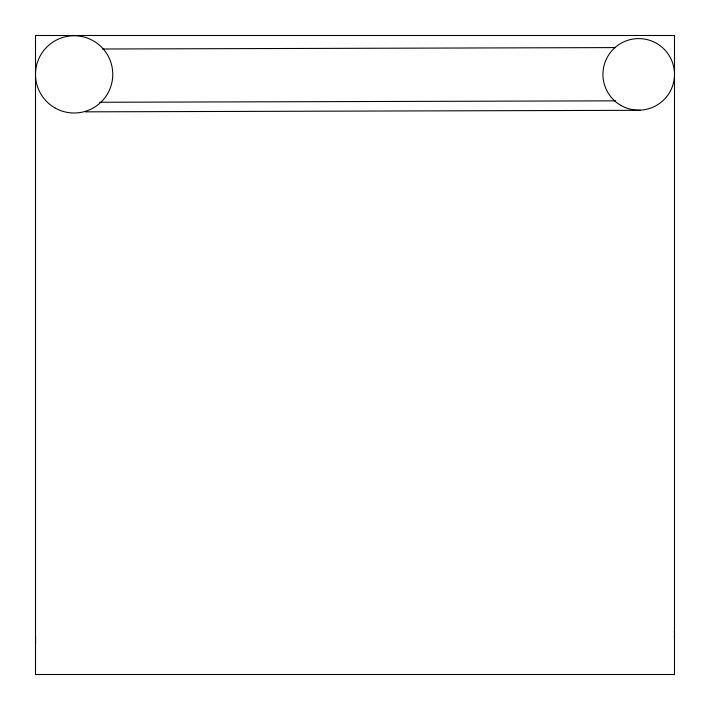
<?xml version="1.0" encoding="UTF-8"?>
<svg xmlns="http://www.w3.org/2000/svg" width="710" height="710" viewBox="0 0 710 710"><rect width="100%" height="100%" fill="white"/><g stroke="black" fill="none" stroke-linecap="round" stroke-linejoin="round"><path stroke-width="1.06" d="M102.311 49.008L615.552 47.588M99.604 102.267L615.703 100.838M85.44 111.843L640.021 110.307M674.367 631.048A35.784 35.784 0 0 1 674.367 637.269M35.633 642.71A34.249 34.249 0 0 1 35.633 636.755M674.5 35.5L35.5 35.5L35.5 674.5L674.5 674.5L674.5 35.5M620.824 105.364A35.784 35.784 0 0 0 674.5 74.381A35.784 35.784 0 0 0 620.824 43.39A35.784 35.784 0 0 0 620.824 105.364M54.812 107.831A38.633 38.633 0 0 0 112.766 74.381A38.633 38.633 0 0 0 54.812 40.923A38.633 38.633 0 0 0 54.812 107.831"/></g></svg>
